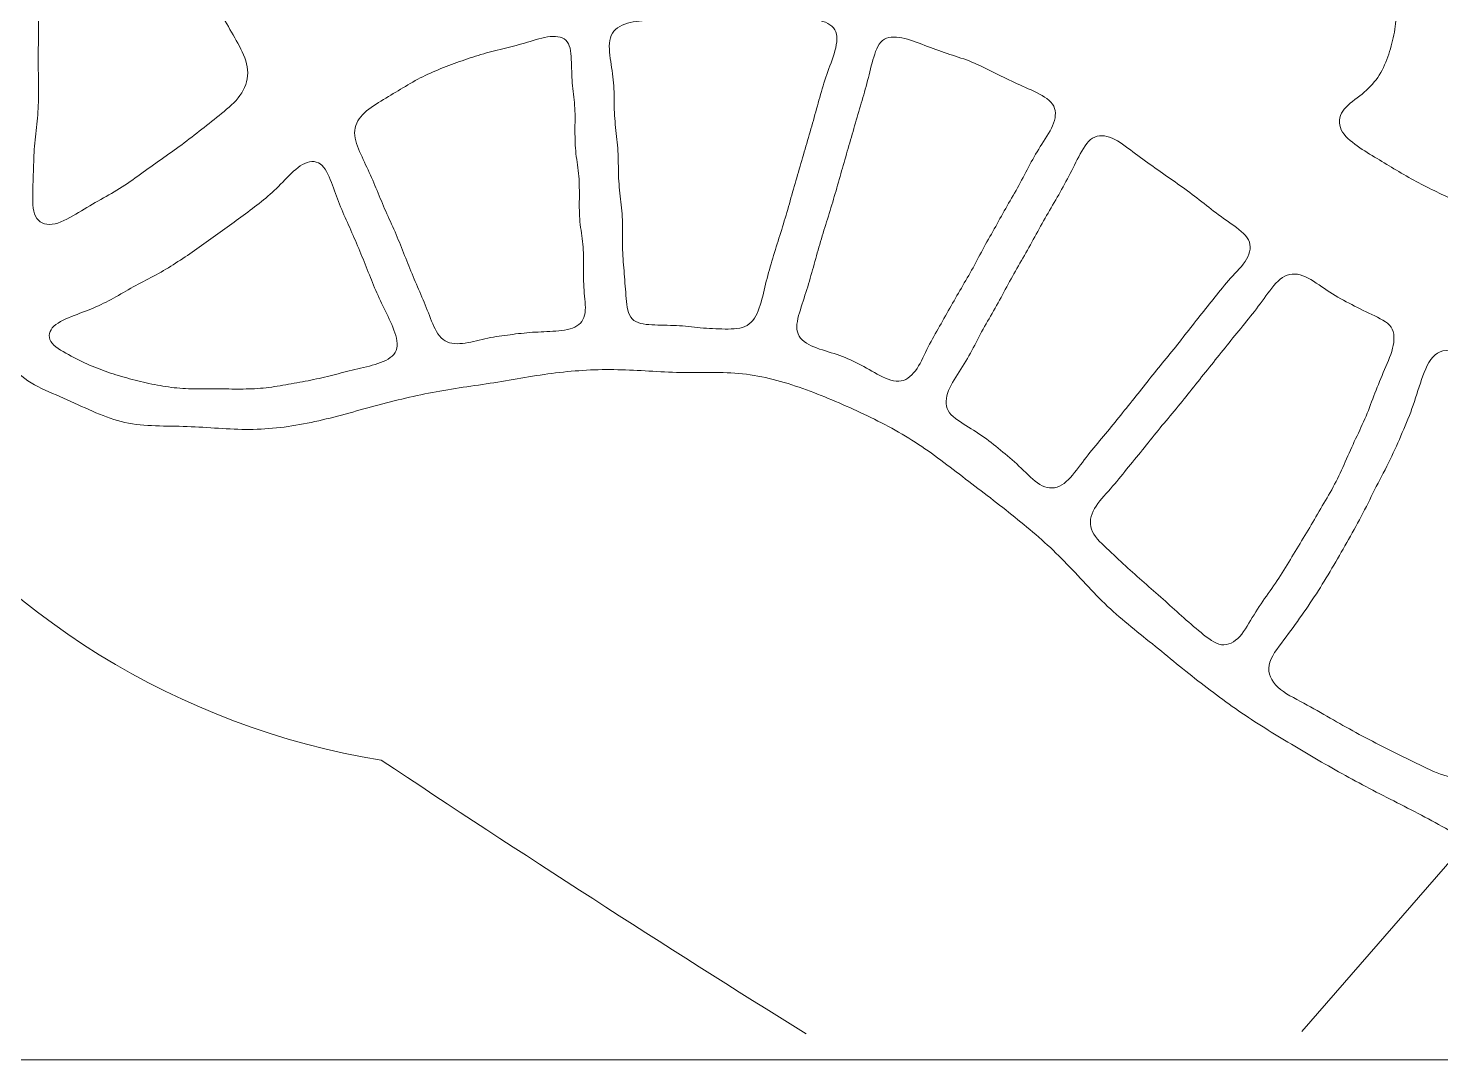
# Model space of a CAD drawing. Header units: inches. Extents: x 36 to 79.2, y 17.3 to 55.9.
# Drawn here: x 53.77 to 64.74, y 17.31 to 25.33 of the extents above; entities that cross this region are included whole.
import ezdxf

# ---------------------------------------------------------------- set-up
doc = ezdxf.new("R2010")
doc.units = ezdxf.units.IN
for name, color, linetype, lineweight in [('01_ORIGINAL_CAD', 7, 'CONTINUOUS', 20), ('10_EXTENSION_MASSES', 7, 'CONTINUOUS', 15), ('15_NEIGHBOURHOOD_CIRCULATION', 7, 'CONTINUOUS', 13)]:
    doc.layers.add(name, color=color, linetype=linetype, lineweight=lineweight)

msp = doc.modelspace()

# ---------------------------------------------------------------- linework, layer by layer
at = {"layer": '01_ORIGINAL_CAD'}
msp.add_line((71.442, 17.312), (36.248, 17.312), dxfattribs=at)
msp.add_lwpolyline([(53.65, 30.945, -0.14301), (60.243, 31.63, -0.286424), (65.36, 28.431), (66.481, 23.89, -0.272091), (64.9, 18.954), (63.661, 17.533)], format="xyb", dxfattribs=at)
for centre, radius, start, end in [((57.468, 25.543), 5.979, 215.6658, 260.7622), ((129.159, 128.7), 131.041, 236.3299, 238.04792)]:
    msp.add_arc(centre, radius, start, end, dxfattribs=at)
at = {"layer": '10_EXTENSION_MASSES'}
for points in [[(53.953, 23.807), (53.896, 23.8), (53.847, 23.822), (53.823, 23.87), (53.799, 23.918), (53.8, 23.992), (53.802, 24.062), (53.803, 24.133), (53.805, 24.201), (53.808, 24.267), (53.81, 24.333), (53.812, 24.398), (53.819, 24.463), (53.825, 24.528), (53.835, 24.592), (53.84, 24.658), (53.845, 24.723), (53.846, 24.789), (53.845, 24.856), (53.845, 24.922), (53.845, 24.988), (53.844, 25.054), (53.844, 25.121), (53.845, 25.187), (53.845, 25.253), (53.845, 25.319), (53.846, 25.385), (53.846, 25.451), (53.846, 25.518), (53.846, 25.584), (53.846, 25.65), (53.847, 25.716), (53.847, 25.782), (53.847, 25.849), (53.847, 25.915), (53.848, 25.981), (53.848, 26.047), (53.849, 26.112), (53.85, 26.178), (53.847, 26.246), (53.845, 26.313), (53.84, 26.383), (53.842, 26.449), (53.845, 26.514), (53.856, 26.576), (53.892, 26.619), (53.928, 26.663), (53.988, 26.689), (54.05, 26.714), (54.111, 26.739), (54.174, 26.763), (54.234, 26.794), (54.294, 26.825), (54.353, 26.863), (54.414, 26.892), (54.476, 26.921), (54.54, 26.942), (54.59, 26.926), (54.64, 26.91), (54.675, 26.859), (54.699, 26.798), (54.724, 26.737), (54.739, 26.666), (54.757, 26.6), (54.775, 26.534), (54.797, 26.473), (54.82, 26.412), (54.844, 26.352), (54.87, 26.292), (54.897, 26.233), (54.924, 26.173), (54.952, 26.113), (54.978, 26.054), (55.005, 25.994), (55.03, 25.934), (55.058, 25.874), (55.085, 25.815), (55.114, 25.756), (55.143, 25.697), (55.173, 25.638), (55.202, 25.579), (55.231, 25.52), (55.26, 25.461), (55.289, 25.402), (55.321, 25.344), (55.353, 25.286), (55.388, 25.23), (55.418, 25.17), (55.448, 25.11), (55.472, 25.047), (55.472, 24.985), (55.472, 24.923), (55.449, 24.862), (55.411, 24.809), (55.374, 24.756), (55.321, 24.711), (55.269, 24.669), (55.217, 24.626), (55.165, 24.586), (55.114, 24.546), (55.062, 24.506), (55.012, 24.465), (54.959, 24.426), (54.906, 24.387), (54.852, 24.35), (54.799, 24.312), (54.745, 24.274), (54.692, 24.235), (54.638, 24.197), (54.585, 24.158), (54.531, 24.12), (54.476, 24.085), (54.421, 24.051), (54.364, 24.02), (54.308, 23.988), (54.251, 23.955), (54.195, 23.921), (54.135, 23.886), (54.074, 23.85), (54.009, 23.814), (53.953, 23.807)], [(63.968, 24.542), (63.945, 24.589), (63.949, 24.643), (63.979, 24.687), (64.008, 24.731), (64.062, 24.767), (64.111, 24.805), (64.16, 24.843), (64.202, 24.884), (64.238, 24.931), (64.273, 24.979), (64.3, 25.032), (64.321, 25.088), (64.343, 25.143), (64.358, 25.201), (64.371, 25.258), (64.384, 25.316), (64.394, 25.374), (64.392, 25.432), (64.391, 25.49), (64.377, 25.548), (64.361, 25.608), (64.345, 25.669), (64.326, 25.731), (64.337, 25.776), (64.348, 25.822), (64.388, 25.851), (64.441, 25.866), (64.494, 25.881), (64.559, 25.882), (64.621, 25.885), (64.683, 25.889), (64.741, 25.895), (64.799, 25.901), (64.857, 25.908), (64.914, 25.915), (64.972, 25.921), (65.031, 25.928), (65.09, 25.934), (65.15, 25.944), (65.211, 25.954), (65.274, 25.967), (65.327, 25.96), (65.379, 25.953), (65.422, 25.926), (65.449, 25.881), (65.476, 25.835), (65.487, 25.772), (65.499, 25.712), (65.511, 25.652), (65.524, 25.594), (65.538, 25.537), (65.551, 25.48), (65.566, 25.424), (65.58, 25.367), (65.595, 25.311), (65.609, 25.254), (65.624, 25.197), (65.639, 25.14), (65.655, 25.083), (65.67, 25.026), (65.685, 24.969), (65.698, 24.912), (65.713, 24.854), (65.727, 24.797), (65.741, 24.74), (65.756, 24.683), (65.77, 24.626), (65.783, 24.568), (65.798, 24.511), (65.813, 24.454), (65.83, 24.397), (65.845, 24.341), (65.86, 24.284), (65.873, 24.228), (65.887, 24.171), (65.901, 24.114), (65.916, 24.058), (65.932, 23.997), (65.948, 23.937), (65.965, 23.873), (65.961, 23.821), (65.958, 23.768), (65.933, 23.726), (65.889, 23.71), (65.844, 23.695), (65.78, 23.705), (65.719, 23.719), (65.658, 23.732), (65.6, 23.749), (65.542, 23.764), (65.485, 23.779), (65.429, 23.794), (65.373, 23.811), (65.316, 23.828), (65.26, 23.848), (65.204, 23.867), (65.147, 23.887), (65.091, 23.905), (65.035, 23.924), (64.979, 23.943), (64.925, 23.963), (64.87, 23.986), (64.816, 24.008), (64.763, 24.033), (64.709, 24.059), (64.656, 24.085), (64.603, 24.112), (64.55, 24.14), (64.498, 24.168), (64.447, 24.198), (64.396, 24.228), (64.346, 24.258), (64.296, 24.288), (64.246, 24.319), (64.195, 24.349), (64.143, 24.38), (64.092, 24.416), (64.041, 24.453), (63.991, 24.494), (63.968, 24.542)], [(58.296, 25.275), (58.318, 25.323), (58.364, 25.354), (58.421, 25.37), (58.478, 25.387), (58.545, 25.389), (58.609, 25.394), (58.673, 25.398), (58.734, 25.405), (58.795, 25.411), (58.856, 25.418), (58.918, 25.425), (58.98, 25.427), (59.042, 25.43), (59.104, 25.428), (59.167, 25.427), (59.23, 25.426), (59.293, 25.426), (59.355, 25.427), (59.418, 25.427), (59.48, 25.428), (59.542, 25.426), (59.604, 25.423), (59.665, 25.418), (59.729, 25.414), (59.793, 25.409), (59.861, 25.406), (59.919, 25.391), (59.976, 25.376), (60.024, 25.349), (60.041, 25.304), (60.059, 25.259), (60.046, 25.195), (60.027, 25.133), (60.008, 25.07), (59.983, 25.01), (59.963, 24.95), (59.943, 24.89), (59.926, 24.831), (59.91, 24.772), (59.893, 24.712), (59.877, 24.653), (59.86, 24.593), (59.842, 24.534), (59.825, 24.474), (59.808, 24.414), (59.791, 24.355), (59.773, 24.295), (59.756, 24.236), (59.739, 24.176), (59.722, 24.116), (59.705, 24.057), (59.688, 23.997), (59.672, 23.937), (59.654, 23.878), (59.636, 23.818), (59.618, 23.759), (59.599, 23.699), (59.58, 23.64), (59.562, 23.581), (59.544, 23.521), (59.527, 23.462), (59.51, 23.403), (59.495, 23.341), (59.48, 23.279), (59.466, 23.215), (59.446, 23.157), (59.425, 23.099), (59.397, 23.048), (59.352, 23.021), (59.306, 22.995), (59.244, 22.992), (59.18, 22.993), (59.116, 22.994), (59.051, 22.997), (58.988, 23.003), (58.926, 23.009), (58.866, 23.017), (58.803, 23.02), (58.74, 23.023), (58.674, 23.022), (58.612, 23.026), (58.549, 23.029), (58.491, 23.037), (58.458, 23.072), (58.425, 23.106), (58.418, 23.168), (58.412, 23.231), (58.407, 23.294), (58.402, 23.359), (58.397, 23.422), (58.392, 23.485), (58.386, 23.546), (58.384, 23.608), (58.382, 23.67), (58.385, 23.733), (58.384, 23.795), (58.383, 23.857), (58.378, 23.919), (58.371, 23.981), (58.365, 24.042), (58.356, 24.103), (58.353, 24.165), (58.35, 24.227), (58.352, 24.29), (58.349, 24.352), (58.347, 24.414), (58.339, 24.475), (58.332, 24.537), (58.326, 24.598), (58.32, 24.66), (58.319, 24.722), (58.317, 24.784), (58.32, 24.846), (58.314, 24.908), (58.309, 24.97), (58.297, 25.033), (58.288, 25.097), (58.279, 25.161), (58.275, 25.227), (58.296, 25.275)], [(56.302, 24.518), (56.302, 24.571), (56.326, 24.618), (56.364, 24.659), (56.402, 24.7), (56.456, 24.733), (56.507, 24.765), (56.559, 24.797), (56.608, 24.827), (56.659, 24.857), (56.709, 24.887), (56.76, 24.918), (56.812, 24.945), (56.864, 24.972), (56.918, 24.995), (56.973, 25.018), (57.027, 25.04), (57.081, 25.06), (57.137, 25.079), (57.192, 25.099), (57.248, 25.117), (57.305, 25.133), (57.361, 25.15), (57.418, 25.164), (57.474, 25.177), (57.53, 25.191), (57.586, 25.205), (57.645, 25.223), (57.703, 25.24), (57.765, 25.261), (57.821, 25.266), (57.877, 25.272), (57.928, 25.262), (57.954, 25.226), (57.981, 25.19), (57.984, 25.128), (57.986, 25.066), (57.988, 25.004), (57.99, 24.943), (57.995, 24.884), (58.001, 24.825), (58.01, 24.768), (58.013, 24.71), (58.016, 24.651), (58.014, 24.592), (58.014, 24.532), (58.014, 24.473), (58.016, 24.414), (58.022, 24.356), (58.028, 24.297), (58.039, 24.24), (58.044, 24.181), (58.049, 24.123), (58.048, 24.063), (58.048, 24.004), (58.047, 23.945), (58.048, 23.885), (58.053, 23.827), (58.059, 23.768), (58.069, 23.711), (58.075, 23.652), (58.081, 23.594), (58.081, 23.536), (58.081, 23.476), (58.081, 23.417), (58.08, 23.357), (58.085, 23.295), (58.089, 23.234), (58.1, 23.17), (58.092, 23.119), (58.085, 23.068), (58.058, 23.03), (58.013, 23.008), (57.968, 22.986), (57.904, 22.98), (57.842, 22.976), (57.78, 22.972), (57.72, 22.97), (57.662, 22.966), (57.603, 22.961), (57.546, 22.954), (57.489, 22.946), (57.431, 22.939), (57.374, 22.93), (57.315, 22.918), (57.256, 22.905), (57.197, 22.887), (57.14, 22.881), (57.083, 22.875), (57.029, 22.881), (56.989, 22.912), (56.949, 22.943), (56.924, 22.999), (56.9, 23.055), (56.877, 23.111), (56.856, 23.167), (56.834, 23.221), (56.811, 23.276), (56.788, 23.329), (56.765, 23.382), (56.742, 23.436), (56.72, 23.49), (56.699, 23.544), (56.677, 23.599), (56.656, 23.654), (56.633, 23.708), (56.611, 23.762), (56.586, 23.815), (56.562, 23.868), (56.538, 23.922), (56.515, 23.976), (56.493, 24.029), (56.471, 24.083), (56.449, 24.137), (56.425, 24.19), (56.401, 24.244), (56.375, 24.297), (56.35, 24.352), (56.325, 24.408), (56.302, 24.465), (56.302, 24.518)], [(59.742, 22.972), (59.729, 23.02), (59.747, 23.082), (59.765, 23.143), (59.784, 23.203), (59.804, 23.263), (59.822, 23.322), (59.84, 23.381), (59.856, 23.439), (59.872, 23.497), (59.888, 23.556), (59.905, 23.615), (59.922, 23.673), (59.939, 23.732), (59.958, 23.79), (59.976, 23.848), (59.995, 23.907), (60.012, 23.965), (60.029, 24.024), (60.047, 24.082), (60.063, 24.141), (60.08, 24.2), (60.096, 24.258), (60.113, 24.317), (60.13, 24.376), (60.147, 24.434), (60.164, 24.493), (60.181, 24.551), (60.197, 24.61), (60.214, 24.669), (60.232, 24.727), (60.249, 24.785), (60.266, 24.842), (60.282, 24.902), (60.298, 24.962), (60.311, 25.024), (60.329, 25.085), (60.346, 25.146), (60.366, 25.205), (60.404, 25.236), (60.441, 25.266), (60.496, 25.267), (60.554, 25.256), (60.612, 25.245), (60.674, 25.221), (60.732, 25.198), (60.791, 25.176), (60.847, 25.154), (60.905, 25.135), (60.962, 25.116), (61.02, 25.099), (61.077, 25.077), (61.133, 25.055), (61.188, 25.028), (61.243, 25.001), (61.297, 24.974), (61.351, 24.946), (61.407, 24.92), (61.463, 24.893), (61.521, 24.869), (61.579, 24.841), (61.637, 24.814), (61.695, 24.783), (61.724, 24.742), (61.753, 24.7), (61.752, 24.648), (61.733, 24.594), (61.714, 24.54), (61.676, 24.485), (61.642, 24.431), (61.608, 24.378), (61.577, 24.326), (61.548, 24.272), (61.519, 24.219), (61.492, 24.164), (61.463, 24.11), (61.434, 24.057), (61.402, 24.004), (61.372, 23.951), (61.341, 23.898), (61.312, 23.845), (61.283, 23.791), (61.253, 23.738), (61.222, 23.685), (61.193, 23.632), (61.164, 23.578), (61.136, 23.523), (61.107, 23.47), (61.078, 23.417), (61.046, 23.364), (61.016, 23.312), (60.985, 23.259), (60.955, 23.207), (60.926, 23.154), (60.896, 23.101), (60.866, 23.048), (60.836, 22.995), (60.806, 22.943), (60.776, 22.89), (60.748, 22.833), (60.719, 22.776), (60.694, 22.715), (60.659, 22.669), (60.624, 22.622), (60.581, 22.589), (60.529, 22.587), (60.477, 22.585), (60.418, 22.612), (60.361, 22.643), (60.305, 22.673), (60.251, 22.706), (60.197, 22.733), (60.142, 22.761), (60.087, 22.783), (60.028, 22.802), (59.968, 22.821), (59.903, 22.838), (59.85, 22.863), (59.796, 22.889), (59.754, 22.924), (59.742, 22.972)], [(60.913, 22.359), (60.889, 22.404), (60.895, 22.458), (60.917, 22.514), (60.94, 22.57), (60.978, 22.626), (61.013, 22.682), (61.047, 22.737), (61.079, 22.791), (61.109, 22.846), (61.138, 22.901), (61.166, 22.957), (61.196, 23.012), (61.227, 23.067), (61.259, 23.121), (61.29, 23.175), (61.321, 23.23), (61.35, 23.286), (61.38, 23.341), (61.409, 23.396), (61.44, 23.45), (61.471, 23.504), (61.502, 23.559), (61.533, 23.614), (61.564, 23.669), (61.594, 23.724), (61.624, 23.779), (61.655, 23.834), (61.686, 23.888), (61.717, 23.943), (61.749, 23.997), (61.78, 24.051), (61.811, 24.105), (61.84, 24.161), (61.87, 24.217), (61.898, 24.275), (61.928, 24.333), (61.959, 24.392), (61.992, 24.45), (62.036, 24.477), (62.079, 24.504), (62.133, 24.501), (62.188, 24.477), (62.242, 24.454), (62.297, 24.41), (62.349, 24.37), (62.402, 24.331), (62.453, 24.294), (62.503, 24.258), (62.554, 24.222), (62.605, 24.186), (62.657, 24.15), (62.708, 24.114), (62.76, 24.078), (62.81, 24.04), (62.859, 24.003), (62.907, 23.963), (62.957, 23.925), (63.007, 23.886), (63.059, 23.849), (63.113, 23.811), (63.167, 23.773), (63.222, 23.733), (63.246, 23.686), (63.27, 23.64), (63.262, 23.587), (63.232, 23.536), (63.203, 23.485), (63.152, 23.437), (63.108, 23.388), (63.063, 23.339), (63.024, 23.29), (62.986, 23.241), (62.947, 23.192), (62.908, 23.144), (62.87, 23.095), (62.831, 23.046), (62.792, 22.997), (62.753, 22.947), (62.715, 22.898), (62.677, 22.848), (62.637, 22.799), (62.598, 22.751), (62.557, 22.703), (62.518, 22.654), (62.478, 22.606), (62.44, 22.556), (62.402, 22.507), (62.363, 22.458), (62.323, 22.409), (62.283, 22.361), (62.244, 22.312), (62.206, 22.262), (62.166, 22.214), (62.126, 22.165), (62.085, 22.118), (62.045, 22.07), (62.005, 22.021), (61.967, 21.97), (61.927, 21.917), (61.886, 21.864), (61.844, 21.809), (61.796, 21.781), (61.748, 21.752), (61.695, 21.75), (61.645, 21.774), (61.595, 21.798), (61.547, 21.848), (61.499, 21.894), (61.452, 21.94), (61.404, 21.981), (61.357, 22.022), (61.309, 22.062), (61.262, 22.102), (61.211, 22.139), (61.16, 22.176), (61.105, 22.21), (61.05, 22.244), (60.994, 22.279), (60.938, 22.314), (60.913, 22.359)], [(53.942, 22.897), (53.919, 22.936), (53.929, 22.98), (53.966, 23.015), (54.002, 23.05), (54.065, 23.076), (54.124, 23.099), (54.183, 23.121), (54.239, 23.141), (54.292, 23.165), (54.346, 23.189), (54.397, 23.215), (54.448, 23.244), (54.499, 23.272), (54.55, 23.303), (54.602, 23.331), (54.654, 23.36), (54.707, 23.387), (54.759, 23.415), (54.811, 23.443), (54.862, 23.473), (54.911, 23.505), (54.961, 23.536), (55.01, 23.57), (55.058, 23.603), (55.107, 23.637), (55.155, 23.672), (55.203, 23.706), (55.251, 23.741), (55.3, 23.776), (55.347, 23.811), (55.395, 23.845), (55.443, 23.881), (55.49, 23.916), (55.537, 23.951), (55.584, 23.987), (55.628, 24.026), (55.673, 24.065), (55.716, 24.106), (55.76, 24.152), (55.804, 24.197), (55.85, 24.246), (55.898, 24.272), (55.946, 24.299), (55.997, 24.304), (56.035, 24.277), (56.073, 24.25), (56.099, 24.192), (56.122, 24.133), (56.144, 24.075), (56.163, 24.018), (56.185, 23.963), (56.207, 23.907), (56.231, 23.855), (56.255, 23.801), (56.279, 23.748), (56.302, 23.694), (56.325, 23.64), (56.348, 23.585), (56.371, 23.531), (56.392, 23.477), (56.414, 23.422), (56.435, 23.367), (56.457, 23.314), (56.48, 23.26), (56.505, 23.207), (56.532, 23.153), (56.558, 23.098), (56.586, 23.042), (56.608, 22.985), (56.629, 22.928), (56.643, 22.87), (56.625, 22.826), (56.608, 22.783), (56.559, 22.753), (56.504, 22.732), (56.448, 22.711), (56.386, 22.698), (56.326, 22.684), (56.267, 22.67), (56.211, 22.655), (56.154, 22.64), (56.098, 22.626), (56.041, 22.612), (55.983, 22.6), (55.926, 22.588), (55.868, 22.578), (55.81, 22.568), (55.752, 22.557), (55.694, 22.547), (55.636, 22.539), (55.577, 22.532), (55.518, 22.528), (55.459, 22.527), (55.399, 22.526), (55.34, 22.527), (55.28, 22.527), (55.22, 22.528), (55.16, 22.527), (55.1, 22.527), (55.04, 22.527), (54.981, 22.529), (54.922, 22.535), (54.864, 22.54), (54.805, 22.55), (54.748, 22.561), (54.69, 22.573), (54.632, 22.586), (54.575, 22.601), (54.518, 22.616), (54.461, 22.633), (54.406, 22.651), (54.351, 22.67), (54.297, 22.69), (54.243, 22.713), (54.189, 22.737), (54.134, 22.764), (54.079, 22.794), (54.023, 22.825), (53.966, 22.858), (53.942, 22.897)], [(62.027, 21.436), (62.008, 21.488), (62.021, 21.543), (62.051, 21.597), (62.082, 21.65), (62.13, 21.702), (62.175, 21.752), (62.219, 21.803), (62.26, 21.853), (62.3, 21.903), (62.341, 21.953), (62.382, 22.003), (62.423, 22.053), (62.463, 22.103), (62.503, 22.154), (62.544, 22.205), (62.585, 22.255), (62.627, 22.305), (62.669, 22.355), (62.71, 22.405), (62.752, 22.456), (62.792, 22.506), (62.833, 22.557), (62.873, 22.608), (62.913, 22.658), (62.954, 22.709), (62.994, 22.759), (63.035, 22.81), (63.075, 22.86), (63.116, 22.911), (63.157, 22.961), (63.197, 23.011), (63.238, 23.06), (63.278, 23.111), (63.318, 23.163), (63.357, 23.216), (63.398, 23.271), (63.438, 23.325), (63.48, 23.381), (63.529, 23.405), (63.578, 23.43), (63.635, 23.424), (63.69, 23.399), (63.746, 23.374), (63.802, 23.33), (63.858, 23.293), (63.914, 23.255), (63.97, 23.224), (64.028, 23.194), (64.086, 23.164), (64.145, 23.134), (64.205, 23.105), (64.265, 23.077), (64.326, 23.051), (64.355, 23.008), (64.384, 22.965), (64.382, 22.905), (64.366, 22.843), (64.35, 22.781), (64.321, 22.716), (64.294, 22.654), (64.268, 22.592), (64.244, 22.532), (64.221, 22.473), (64.198, 22.413), (64.176, 22.353), (64.151, 22.294), (64.125, 22.235), (64.097, 22.177), (64.069, 22.118), (64.042, 22.059), (64.016, 21.999), (63.989, 21.939), (63.963, 21.88), (63.935, 21.822), (63.905, 21.765), (63.874, 21.708), (63.841, 21.652), (63.808, 21.597), (63.775, 21.541), (63.743, 21.485), (63.71, 21.43), (63.676, 21.374), (63.643, 21.319), (63.61, 21.263), (63.576, 21.208), (63.544, 21.152), (63.509, 21.098), (63.474, 21.043), (63.438, 20.99), (63.4, 20.937), (63.363, 20.884), (63.326, 20.83), (63.29, 20.772), (63.254, 20.714), (63.22, 20.65), (63.179, 20.604), (63.137, 20.559), (63.089, 20.532), (63.037, 20.539), (62.986, 20.547), (62.931, 20.589), (62.879, 20.633), (62.826, 20.676), (62.776, 20.72), (62.727, 20.763), (62.678, 20.807), (62.631, 20.85), (62.583, 20.893), (62.534, 20.937), (62.485, 20.979), (62.437, 21.022), (62.388, 21.065), (62.34, 21.107), (62.291, 21.152), (62.243, 21.196), (62.194, 21.242), (62.145, 21.289), (62.095, 21.336), (62.045, 21.384), (62.027, 21.436)], [(63.407, 20.38), (63.419, 20.444), (63.472, 20.511), (63.521, 20.576), (63.571, 20.642), (63.617, 20.704), (63.661, 20.768), (63.706, 20.831), (63.748, 20.895), (63.79, 20.96), (63.831, 21.025), (63.871, 21.091), (63.91, 21.158), (63.949, 21.224), (63.987, 21.291), (64.025, 21.358), (64.063, 21.425), (64.1, 21.493), (64.136, 21.561), (64.172, 21.63), (64.205, 21.7), (64.24, 21.77), (64.276, 21.839), (64.313, 21.908), (64.347, 21.978), (64.381, 22.047), (64.412, 22.118), (64.442, 22.188), (64.472, 22.258), (64.501, 22.328), (64.527, 22.402), (64.552, 22.476), (64.575, 22.553), (64.602, 22.628), (64.63, 22.703), (64.662, 22.774), (64.715, 22.806), (64.767, 22.838), (64.841, 22.83), (64.916, 22.812), (64.992, 22.794), (65.07, 22.766), (65.145, 22.743), (65.221, 22.72), (65.294, 22.702), (65.368, 22.685), (65.442, 22.668), (65.516, 22.65), (65.593, 22.637), (65.669, 22.624), (65.749, 22.614), (65.822, 22.59), (65.894, 22.565), (65.959, 22.525), (65.997, 22.465), (66.035, 22.405), (66.047, 22.325), (66.047, 22.246), (66.047, 22.167), (66.036, 22.088), (66.022, 22.012), (66.008, 21.935), (65.992, 21.861), (65.975, 21.787), (65.957, 21.712), (65.938, 21.638), (65.919, 21.564), (65.9, 21.489), (65.88, 21.415), (65.858, 21.341), (65.836, 21.267), (65.812, 21.195), (65.787, 21.122), (65.763, 21.049), (65.737, 20.976), (65.71, 20.904), (65.682, 20.832), (65.653, 20.761), (65.622, 20.69), (65.592, 20.62), (65.56, 20.55), (65.528, 20.479), (65.496, 20.409), (65.464, 20.338), (65.428, 20.269), (65.392, 20.201), (65.351, 20.135), (65.311, 20.07), (65.271, 20.005), (65.232, 19.94), (65.192, 19.873), (65.153, 19.806), (65.113, 19.735), (65.068, 19.67), (65.024, 19.604), (64.975, 19.542), (64.915, 19.52), (64.855, 19.498), (64.783, 19.515), (64.712, 19.543), (64.64, 19.571), (64.568, 19.609), (64.497, 19.645), (64.427, 19.68), (64.357, 19.714), (64.288, 19.748), (64.219, 19.783), (64.15, 19.819), (64.082, 19.856), (64.014, 19.893), (63.948, 19.931), (63.881, 19.969), (63.815, 20.007), (63.749, 20.046), (63.677, 20.084), (63.605, 20.123), (63.528, 20.16), (63.476, 20.209), (63.423, 20.257), (63.395, 20.317), (63.407, 20.38)]]:
    msp.add_open_spline(points, degree=3, knots=[0, 0, 0, 0, 0.025, 0.025, 0.025, 0.05, 0.05, 0.05, 0.075, 0.075, 0.075, 0.1, 0.1, 0.1, 0.125, 0.125, 0.125, 0.15, 0.15, 0.15, 0.175, 0.175, 0.175, 0.2, 0.2, 0.2, 0.225, 0.225, 0.225, 0.25, 0.25, 0.25, 0.275, 0.275, 0.275, 0.3, 0.3, 0.3, 0.325, 0.325, 0.325, 0.35, 0.35, 0.35, 0.375, 0.375, 0.375, 0.4, 0.4, 0.4, 0.425, 0.425, 0.425, 0.45, 0.45, 0.45, 0.475, 0.475, 0.475, 0.5, 0.5, 0.5, 0.525, 0.525, 0.525, 0.55, 0.55, 0.55, 0.575, 0.575, 0.575, 0.6, 0.6, 0.6, 0.625, 0.625, 0.625, 0.65, 0.65, 0.65, 0.675, 0.675, 0.675, 0.7, 0.7, 0.7, 0.725, 0.725, 0.725, 0.75, 0.75, 0.75, 0.775, 0.775, 0.775, 0.8, 0.8, 0.8, 0.825, 0.825, 0.825, 0.85, 0.85, 0.85, 0.875, 0.875, 0.875, 0.9, 0.9, 0.9, 0.925, 0.925, 0.925, 0.95, 0.95, 0.95, 0.975, 0.975, 0.975, 1, 1, 1, 1], dxfattribs=at)
at = {"layer": '15_NEIGHBOURHOOD_CIRCULATION'}
msp.add_open_spline([(64.966, 19.015), (64.821, 19.087), (64.681, 19.166), (64.537, 19.241), (64.394, 19.316), (64.248, 19.388), (64.106, 19.464), (63.963, 19.54), (63.824, 19.621), (63.684, 19.703), (63.545, 19.785), (63.406, 19.869), (63.271, 19.957), (63.136, 20.046), (63.005, 20.14), (62.878, 20.24), (62.75, 20.339), (62.626, 20.443), (62.5, 20.545), (62.374, 20.647), (62.247, 20.746), (62.13, 20.858), (62.014, 20.97), (61.908, 21.094), (61.794, 21.209), (61.681, 21.324), (61.558, 21.429), (61.432, 21.53), (61.306, 21.631), (61.177, 21.729), (61.049, 21.827), (60.92, 21.926), (60.794, 22.026), (60.658, 22.113), (60.523, 22.201), (60.378, 22.275), (60.231, 22.344), (60.085, 22.413), (59.937, 22.476), (59.785, 22.53), (59.632, 22.584), (59.476, 22.628), (59.316, 22.645), (59.157, 22.662), (58.994, 22.652), (58.832, 22.655), (58.67, 22.658), (58.508, 22.674), (58.347, 22.677), (58.185, 22.681), (58.024, 22.671), (57.864, 22.652), (57.704, 22.632), (57.544, 22.602), (57.384, 22.576), (57.225, 22.551), (57.064, 22.53), (56.906, 22.5), (56.747, 22.47), (56.59, 22.431), (56.433, 22.388), (56.277, 22.346), (56.122, 22.3), (55.964, 22.267), (55.806, 22.234), (55.645, 22.213), (55.485, 22.212), (55.325, 22.211), (55.165, 22.23), (55.001, 22.235), (54.838, 22.241), (54.671, 22.233), (54.517, 22.267), (54.362, 22.301), (54.221, 22.376), (54.069, 22.443), (53.917, 22.51), (53.754, 22.568), (53.653, 22.688), (53.553, 22.808), (53.513, 22.99), (53.413, 23.102), (53.313, 23.215), (53.152, 23.259), (52.989, 23.279), (52.826, 23.3), (52.661, 23.298), (52.505, 23.331), (52.349, 23.365), (52.201, 23.434), (52.054, 23.502), (51.906, 23.569), (51.759, 23.634), (51.611, 23.7), (51.463, 23.765), (51.315, 23.829), (51.167, 23.896), (51.019, 23.962), (50.872, 24.029), (50.724, 24.094), (50.576, 24.158), (50.426, 24.221), (50.271, 24.264), (50.115, 24.307), (49.954, 24.331), (49.793, 24.341), (49.631, 24.352), (49.47, 24.349), (49.309, 24.342), (49.147, 24.335), (48.985, 24.325), (48.827, 24.295), (48.668, 24.266), (48.513, 24.219), (48.356, 24.181), (48.198, 24.143), (48.039, 24.115), (47.882, 24.075), (47.726, 24.035), (47.573, 23.982), (47.421, 23.926), (47.27, 23.869), (47.12, 23.808), (46.969, 23.75), (46.818, 23.693), (46.665, 23.638), (46.514, 23.58), (46.364, 23.522), (46.215, 23.46), (46.062, 23.406), (45.909, 23.351), (45.753, 23.303), (45.614, 23.223), (45.476, 23.142), (45.356, 23.028), (45.223, 22.937)], degree=3, knots=[0, 0, 0, 0, 0.022222, 0.022222, 0.022222, 0.044444, 0.044444, 0.044444, 0.066667, 0.066667, 0.066667, 0.088889, 0.088889, 0.088889, 0.111111, 0.111111, 0.111111, 0.133333, 0.133333, 0.133333, 0.155556, 0.155556, 0.155556, 0.177778, 0.177778, 0.177778, 0.2, 0.2, 0.2, 0.222222, 0.222222, 0.222222, 0.244444, 0.244444, 0.244444, 0.266667, 0.266667, 0.266667, 0.288889, 0.288889, 0.288889, 0.311111, 0.311111, 0.311111, 0.333333, 0.333333, 0.333333, 0.355556, 0.355556, 0.355556, 0.377778, 0.377778, 0.377778, 0.4, 0.4, 0.4, 0.422222, 0.422222, 0.422222, 0.444444, 0.444444, 0.444444, 0.466667, 0.466667, 0.466667, 0.488889, 0.488889, 0.488889, 0.511111, 0.511111, 0.511111, 0.533333, 0.533333, 0.533333, 0.555556, 0.555556, 0.555556, 0.577778, 0.577778, 0.577778, 0.6, 0.6, 0.6, 0.622222, 0.622222, 0.622222, 0.644444, 0.644444, 0.644444, 0.666667, 0.666667, 0.666667, 0.688889, 0.688889, 0.688889, 0.711111, 0.711111, 0.711111, 0.733333, 0.733333, 0.733333, 0.755556, 0.755556, 0.755556, 0.777778, 0.777778, 0.777778, 0.8, 0.8, 0.8, 0.822222, 0.822222, 0.822222, 0.844444, 0.844444, 0.844444, 0.866667, 0.866667, 0.866667, 0.888889, 0.888889, 0.888889, 0.911111, 0.911111, 0.911111, 0.933333, 0.933333, 0.933333, 0.955556, 0.955556, 0.955556, 0.977778, 0.977778, 0.977778, 1, 1, 1, 1], dxfattribs=at)

doc.saveas('drawing.dxf')
